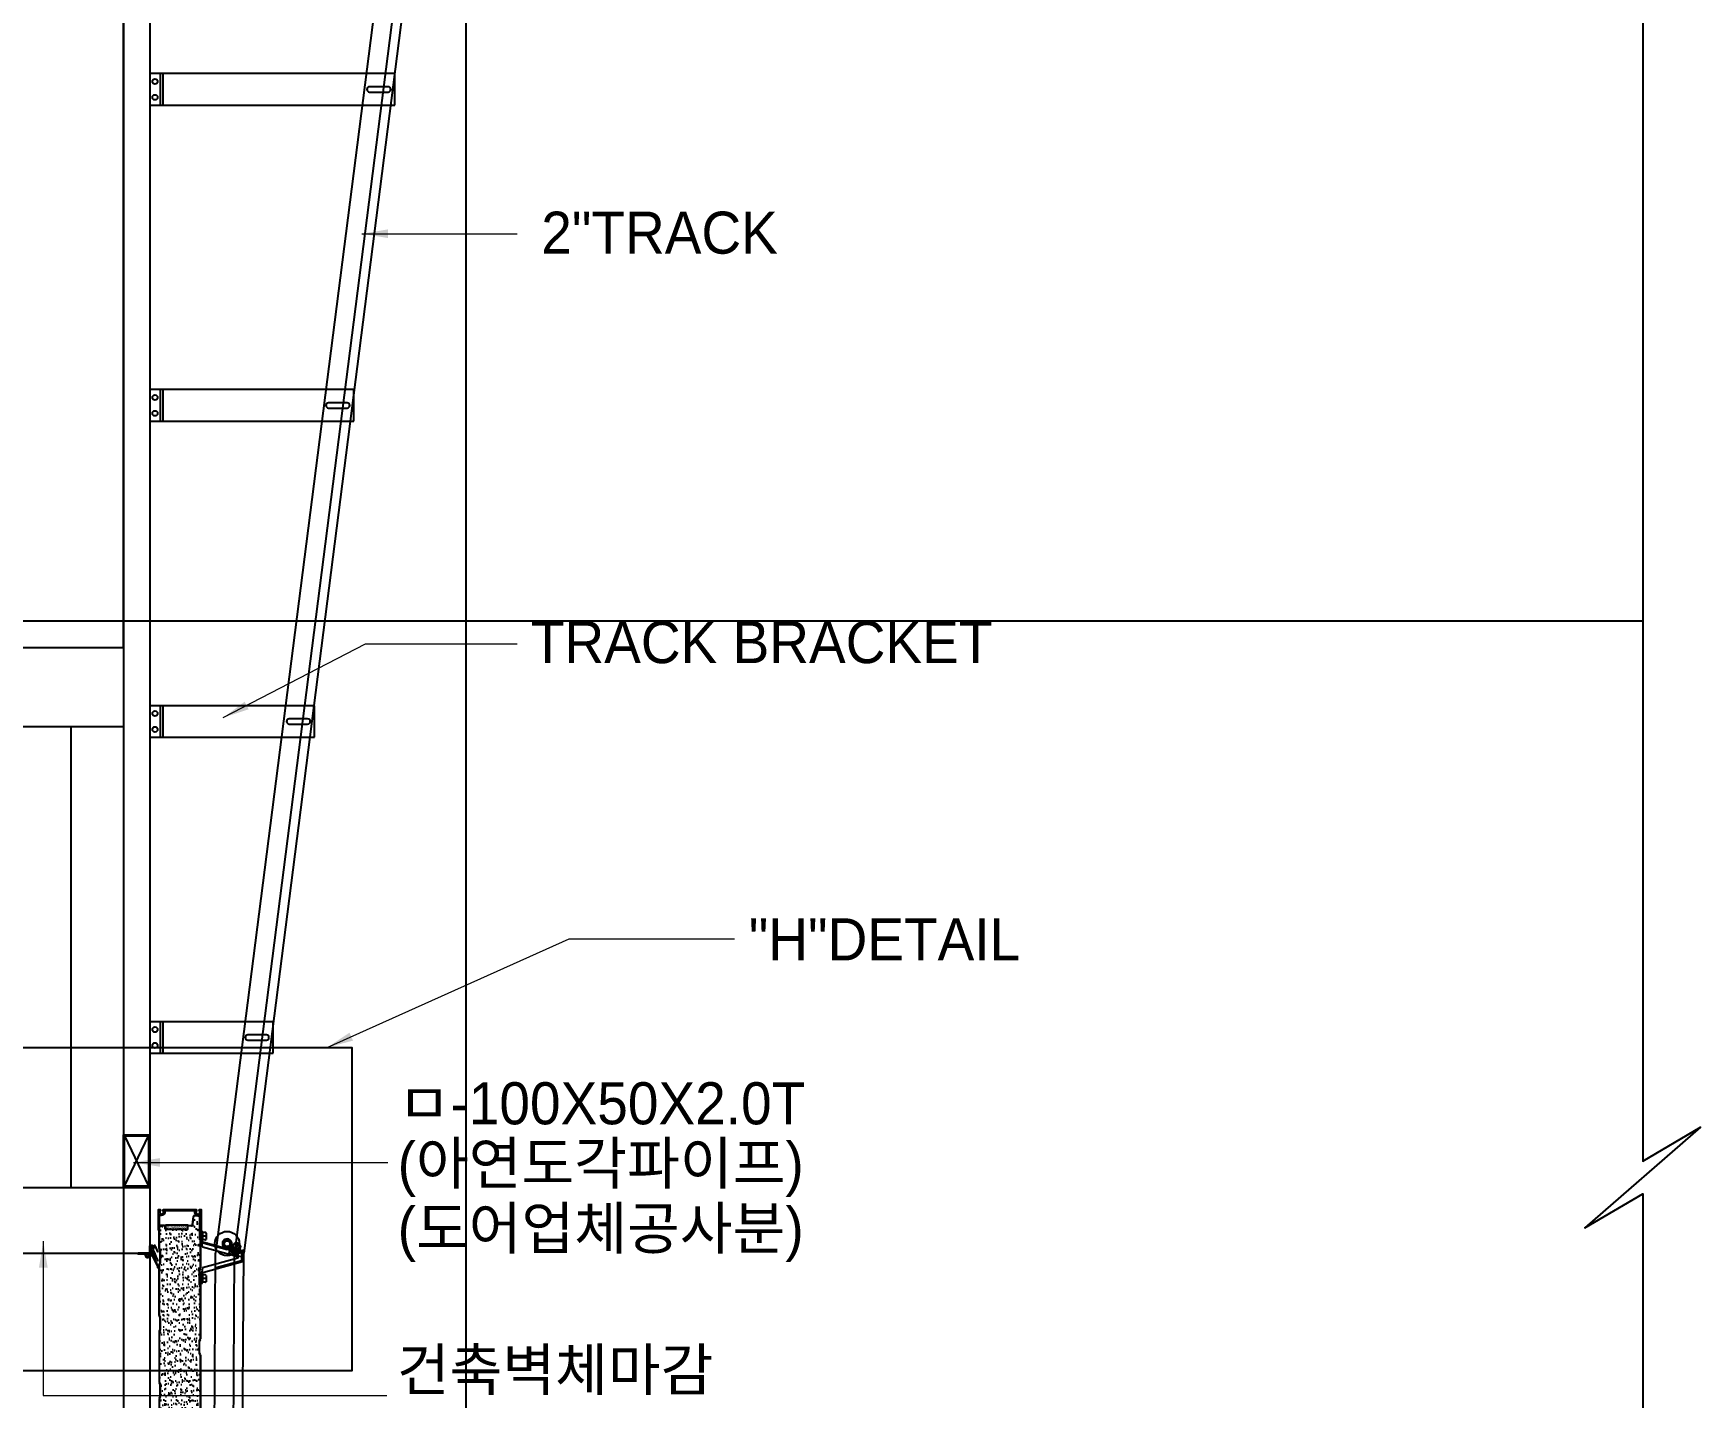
# Model space of a CAD drawing. Header units: millimetres. Extents: x 909 to 159266, y 137 to 21462.
# Drawn here: x 67692 to 70857, y 11183 to 13773 of the extents above; entities that cross this region are included whole.
import ezdxf

# ---------------------------------------------------------------- set-up
doc = ezdxf.new("R2010")
doc.units = ezdxf.units.MM
doc.header["$LTSCALE"] = 50
doc.header["$MEASUREMENT"] = 0
doc.linetypes.add('HIDDEN', pattern=[2, 1, -1])
doc.linetypes.add('주단면도-1$0$주단면도-1$0$STD_CENTER', pattern=[66, 60, -2, 2, -2])
for name, color, linetype in [('HFC-23-파이프', 3, 'Continuous'), ('OHD Frame', 2, 'Continuous'), ('OHD Panel', 5, 'Continuous'), ('OHD Track', 4, 'Continuous'), ('주단면도-1$0$A-SECT-DOOR', 8, 'Continuous'), ('주단면도-1$0$주단면도-1$0$A-FIN-TYP1', 6, 'Continuous'), ('주단면도-1$0$주단면도-1$0$A-FLOR-GW', 6, 'Continuous'), ('주단면도-1$0$주단면도-1$0$A-SECT-ELEV', 8, 'Continuous'), ('주단면도-1$0$주단면도-1$0$A-ST-AXIS-CEN', 252, '주단면도-1$0$주단면도-1$0$STD_CENTER'), ('주단면도-1$0$주단면도-1$0$A-ST-CONC', 2, 'Continuous')]:
    doc.layers.add(name, color=color, linetype=linetype)
doc.layers.add('주단면도-1$0$A-ELEV-LIN2', color=7, linetype='Continuous', lineweight=25)
doc.styles.get("Standard").update_dxf_attribs({"font": 'NanumGothicBold.ttf'})
doc.styles.add('헤드라인', font='')
doc.styles.get('헤드라인').set_extended_font_data('HY울릉도M')
doc.dimstyles.new('ISO-25', dxfattribs={"dimtxt": 2.5, "dimasz": 2.5, "dimexe": 1.25, "dimexo": 0.625, "dimtad": 1, "dimtxsty": 'Standard', "dimcen": 2.5, "dimadec": 0, "dimazin": 0, "dimtfac": 1, "dimtmove": 0, "dimatfit": 3, "dimfxl": 1, "dimarcsym": 0})

# ---------------------------------------------------------------- blocks, each defined once
blk = doc.blocks.new('2인치 TOP HINGE 단면')
for p, q in [((15487.1, 13540.1), (15487.1, 13517.6)), ((15489.1, 13540.1), (15487.1, 13540.1)), ((15487.1, 13517.6), (15490.1, 13516.8)), ((15489.1, 13540.1), (15489.1, 13519.1)), ((15490.4, 13538.1), (15489.1, 13538.1)), ((15489.1, 13520.1), (15490.4, 13520.1)), ((15489.1, 13519.1), (15567.1, 13497.6)), ((15491.5, 13509.1), (15490.1, 13516.8)), ((15497.1, 13536.1), (15491.1, 13536.1)), ((15491.1, 13536.1), (15491.1, 13522.1)), ((15497.1, 13529.1), (15491.1, 13529.1)), ((15497.1, 13522.1), (15491.1, 13522.1)), ((15498.1, 13535.1), (15498.1, 13523.1)), ((15532.5, 13516), (15531.4, 13516)), ((15531.4, 13516), (15531.4, 13514)), ((15543.3, 13516), (15544.4, 13516)), ((15544.4, 13516), (15544.4, 13514)), ((15561.5, 13511.9), (15552.9, 13514.7)), ((15553.2, 13514.3), (15552.9, 13514.7)), ((15553, 13514.8), (15553.4, 13515)), ((15553.2, 13515.7), (15553.6, 13515.9)), ((15561.7, 13512.8), (15553.2, 13515.6)), ((15553.4, 13515.2), (15553.2, 13515.6)), ((15553.4, 13516.6), (15553.9, 13516.8)), ((15562, 13513.7), (15553.4, 13516.5)), ((15553.6, 13516), (15553.4, 13516.4)), ((15562, 13514.6), (15554, 13516.8)), ((15491.5, 13509.1), (15558.1, 13490.8)), ((15558.1, 13487.5), (15491.5, 13469.1)), ((15532.5, 13514), (15531.4, 13514)), ((15536.3, 13509.2), (15569.1, 13500.2)), ((15541.2, 13510), (15544.2, 13508.6)), ((15542.1, 13496.2), (15545, 13506.8)), ((15542.1, 13496.2), (15566.2, 13489.6)), ((15543.3, 13514), (15544.4, 13514)), ((15544.6, 13501.8), (15544.1, 13499.8)), ((15544.1, 13499.8), (15560.5, 13495.3)), ((15544.6, 13501.8), (15561, 13497.2)), ((15546.3, 13507.7), (15546, 13506.6)), ((15547, 13506.5), (15547, 13506.3)), ((15547, 13506.5), (15547.9, 13506)), ((15548, 13506.3), (15547.9, 13506)), ((15548, 13506.3), (15548.9, 13505.8)), ((15550, 13513.7), (15548.5, 13508)), ((15548.5, 13508), (15561.9, 13504.2)), ((15551.3, 13514.4), (15562.8, 13511.3)), ((15552.9, 13514), (15553.1, 13514.2)), ((15556.8, 13511.9), (15555.2, 13506.1)), ((15558.1, 13490.8), (15558.1, 13487.5)), ((15558.6, 13503.3), (15559.5, 13502.8)), ((15559.6, 13503.1), (15559.5, 13502.8)), ((15559.6, 13503.1), (15560.5, 13502.6)), ((15560.5, 13502.8), (15560.5, 13502.6)), ((15560.5, 13502.8), (15561.4, 13502.3)), ((15561, 13497.2), (15560.5, 13495.3)), ((15561.5, 13512), (15561.2, 13512.4)), ((15561.2, 13511.7), (15561.4, 13511.9)), ((15561.3, 13512.5), (15561.7, 13512.7)), ((15561.5, 13502.5), (15561.4, 13502.3)), ((15561.5, 13513.4), (15561.9, 13513.6)), ((15561.7, 13512.9), (15561.5, 13513.3)), ((15561.5, 13502.5), (15562.4, 13502)), ((15561.9, 13513.7), (15561.7, 13514.1)), ((15561.8, 13514.3), (15562, 13514.4)), ((15563.5, 13510), (15561.9, 13504.2)), ((15563.7, 13503), (15563.4, 13501.9)), ((15566.2, 13489.6), (15569.8, 13502.7)), ((15567.1, 13497.6), (15567.1, 13480.6)), ((15487.1, 13460.6), (15490.1, 13461.5)), ((15487.1, 13460.6), (15487.1, 13438.1)), ((15567.1, 13480.6), (15489.1, 13459.1)), ((15489.1, 13459.1), (15489.1, 13438.1)), ((15490.4, 13457.6), (15489.1, 13457.6)), ((15491.5, 13469.1), (15490.1, 13461.5)), ((15497.1, 13455.6), (15491.1, 13455.6)), ((15491.1, 13455.6), (15491.1, 13441.6)), ((15498.1, 13454.6), (15498.1, 13442.6)), ((15487.1, 13438.1), (15489.1, 13438.1)), ((15489.4, 13441.6), (15489.1, 13440.6)), ((15489.1, 13439.6), (15490.4, 13439.6)), ((15497.1, 13448.6), (15491.1, 13448.6)), ((15497.1, 13441.6), (15491.1, 13441.6))]:
    blk.add_line(p, q)
at = {"color": 5, "linetype": 'HIDDEN'}
for p, q in [((15489.1, 13534.1), (15487.1, 13534.1)), ((15489.1, 13524.1), (15487.1, 13524.1)), ((15490.1, 13516.8), (15565.1, 13496.1)), ((15501.3, 13514.5), (15499.6, 13516.2)), ((15501.3, 13514.5), (15562.8, 13497.6)), ((15548.7, 13501.4), (15549.1, 13501.6)), ((15557.2, 13498.5), (15548.7, 13501.3)), ((15548.9, 13500.9), (15548.7, 13501.3)), ((15548.7, 13500.6), (15548.9, 13500.7)), ((15548.9, 13502.3), (15549.3, 13502.5)), ((15557.5, 13499.4), (15548.9, 13502.2)), ((15549.1, 13501.7), (15548.9, 13502.1)), ((15557.7, 13500.2), (15549.1, 13503.1)), ((15549.2, 13503.1), (15549.6, 13503.4)), ((15549.4, 13502.6), (15549.2, 13503)), ((15549.4, 13504), (15549.8, 13504.2)), ((15557.9, 13501.1), (15549.4, 13503.9)), ((15549.6, 13503.5), (15549.4, 13503.9)), ((15558.2, 13502), (15549.6, 13504.8)), ((15549.9, 13504.4), (15549.6, 13504.8)), ((15549.7, 13504.9), (15550.1, 13505.1)), ((15550.1, 13505.2), (15550, 13505.5)), ((15558.4, 13502.9), (15553.5, 13504.5)), ((15556.9, 13499), (15557.4, 13499.3)), ((15557.2, 13498.6), (15556.9, 13499)), ((15557, 13498.3), (15557.2, 13498.4)), ((15557.4, 13499.4), (15557.2, 13499.8)), ((15557.3, 13500), (15557.7, 13500.2)), ((15557.5, 13500.8), (15557.9, 13501.1)), ((15557.7, 13500.3), (15557.5, 13500.7)), ((15557.7, 13501.7), (15558.1, 13501.9)), ((15557.9, 13501.2), (15557.7, 13501.6)), ((15558.2, 13502.1), (15557.9, 13502.5)), ((15558, 13502.6), (15558.4, 13502.8)), ((15558.4, 13502.9), (15558.3, 13503.2)), ((15562.8, 13497.6), (15565.1, 13498.2)), ((15565.1, 13496.1), (15565.1, 13482.1)), ((15487.1, 13453.1), (15489.1, 13453.1)), ((15565.1, 13482.1), (15490.1, 13461.5)), ((15487.1, 13443.1), (15489.1, 13443.1))]:
    blk.add_line(p, q, dxfattribs=at)
at = {"color": 0}
for p, q in [((15548.9, 13506), (15548.9, 13505.8)), ((15548.9, 13506), (15549.8, 13505.5)), ((15549.9, 13505.7), (15549.8, 13505.5)), ((15549.9, 13505.7), (15550.8, 13505.2)), ((15550.9, 13505.5), (15550.8, 13505.2)), ((15550.9, 13505.5), (15551.8, 13505)), ((15551.8, 13505.2), (15551.8, 13505)), ((15551.8, 13505.2), (15552.7, 13504.7)), ((15552.8, 13504.9), (15552.7, 13504.7)), ((15552.8, 13504.9), (15553.7, 13504.4)), ((15553.8, 13504.7), (15553.7, 13504.4)), ((15553.8, 13504.7), (15554.7, 13504.2)), ((15554.7, 13504.4), (15554.7, 13504.2)), ((15554.7, 13504.4), (15555.6, 13503.9)), ((15555.7, 13504.1), (15555.6, 13503.9)), ((15555.7, 13504.1), (15556.6, 13503.6)), ((15556.7, 13503.9), (15556.6, 13503.6)), ((15556.7, 13503.9), (15557.6, 13503.4)), ((15557.6, 13503.6), (15557.6, 13503.4)), ((15557.6, 13503.6), (15558.5, 13503.1)), ((15558.6, 13503.3), (15558.5, 13503.1))]:
    blk.add_line(p, q, dxfattribs=at)
for radius in [23.2, 5.5]:
    blk.add_circle((15537.9, 13515), radius)
for centre, radius, start, end in [((15479.1, 13532.6), 12.5, 343.7398, 26.1039), ((15479.1, 13525.6), 12.5, 333.8961, 16.2602), ((15497.1, 13535.1), 1, 0, 90), ((15497.1, 13530.1), 1, 270, 0), ((15497.1, 13528.1), 1, 0, 90), ((15497.1, 13523.1), 1, 270, 0), ((15537.9, 13515), 9, 314.5896, 254.5896), ((15537.9, 13515), 6, 303.7237, 254.5896), ((15553, 13514.7), 0.0908, 119.5896, 209.5896), ((15553.2, 13515.6), 0.0908, 119.5896, 209.5896), ((15553.5, 13516.5), 0.0908, 119.5896, 209.5896), ((15553.3, 13515.1), 0.0908, 299.5896, 29.5896), ((15553.6, 13516), 0.0908, 299.5896, 29.5896), ((15553.9, 13516.7), 0.0908, 74.5896, 119.5896), ((15562, 13514.5), 0.0908, 299.5896, 74.5896), ((15556.8, 13514), 19.1, 228.1086, 281.0706), ((15548.6, 13495.5), 12.5, 58.3294, 100.6935), ((15551, 13513.5), 1, 74.5896, 164.5896), ((15553.1, 13514.2), 0.0908, 299.5896, 29.5896), ((15555.4, 13493.6), 12.5, 48.4857, 90.8498), ((15555.8, 13512.2), 1, 344.5896, 74.5896), ((15557.8, 13511.6), 1, 74.5896, 164.5896), ((15561.3, 13512.4), 0.0908, 119.5896, 209.5896), ((15561.4, 13511.9), 0.0908, 299.5896, 29.5896), ((15561.6, 13513.3), 0.0908, 119.5896, 209.5896), ((15561.8, 13514.2), 0.0908, 119.5896, 209.5896), ((15561.6, 13512.8), 0.0908, 299.5896, 29.5896), ((15561.9, 13513.7), 0.0908, 299.5896, 29.5896), ((15564.1, 13513.1), 11.2, 260.9927, 297.9738), ((15562.6, 13510.3), 1, 344.5896, 74.5896), ((15569.3, 13502.8), 0.478, 341.8557, 77.3236), ((15479.1, 13452.1), 12.5, 343.7398, 26.1039), ((15497.1, 13454.6), 1, 0, 90), ((15479.1, 13445.1), 12.5, 333.8961, 16.2602), ((15497.1, 13449.6), 1, 270, 0), ((15497.1, 13447.6), 1, 0, 90), ((15497.1, 13442.6), 1, 270, 0)]:
    blk.add_arc(centre, radius, start, end)
at = {"color": 5, "linetype": 'HIDDEN'}
for centre, start, end in [((15548.7, 13501.3), 119.5896, 209.5896), ((15549, 13502.2), 119.5896, 209.5896), ((15548.8, 13500.8), 299.5896, 29.5896), ((15549.2, 13503), 119.5896, 209.5896), ((15549.1, 13501.7), 299.5896, 29.5896), ((15549.3, 13502.6), 299.5896, 29.5896), ((15549.5, 13503.9), 119.5896, 209.5896), ((15549.7, 13504.8), 119.5896, 209.5896), ((15549.5, 13503.4), 299.5896, 29.5896), ((15549.8, 13504.3), 299.5896, 29.5896), ((15550, 13505.2), 299.5896, 29.5896), ((15557.3, 13499.9), 119.5896, 209.5896), ((15557.1, 13498.5), 299.5896, 29.5896), ((15557.4, 13499.4), 299.5896, 29.5896), ((15557.5, 13500.8), 119.5896, 209.5896), ((15557.8, 13501.6), 119.5896, 209.5896), ((15557.6, 13500.3), 299.5896, 29.5896), ((15558, 13502.5), 119.5896, 209.5896), ((15557.9, 13501.1), 299.5896, 29.5896), ((15558.1, 13502), 299.5896, 29.5896), ((15558.3, 13502.9), 299.5896, 29.5896)]:
    blk.add_arc(centre, 0.0908, start, end, dxfattribs=at)
blk = doc.blocks.new('프레임100X50X2.3T')
at = {"color": 1}
for p, q in [((105125.2, -46858.7), (105170.6, -46763.3)), ((105125.2, -46763.3), (105170.6, -46858.7))]:
    blk.add_line(p, q, dxfattribs=at)
at = {"layer": 'OHD Frame'}
for points in [[(105172.9, -46761), (105172.9, -46861), (105122.9, -46861), (105122.9, -46761)], [(105170.6, -46763.3), (105170.6, -46858.7), (105125.2, -46858.7), (105125.2, -46763.3)]]:
    blk.add_lwpolyline(points, close=True, dxfattribs=at)
blk = doc.blocks.new('A$C1B0F701D')
at = {"layer": 'OHD Panel'}
for p, q in [((0, 457.1), (0, 498.5)), ((0.5, 457.1), (0.5, 498.5)), ((2.5, 501), (9.5, 501)), ((9.5, 501), (2.5, 501)), ((2.5, 500.5), (9.5, 500.5)), ((11.5, 498.5), (11.5, 496)), ((11.5, 495), (11.5, 498.5)), ((12, 498.5), (12, 496)), ((12, 495), (12, 498.5)), ((16.5, 494), (13, 494)), ((13, 493.5), (16.5, 493.5)), ((16.5, 493.5), (16.5, 494)), ((1.8, 452.9), (0.3, 456)), ((2.2, 453.1), (0.7, 456.2)), ((2, 431), (2, 452)), ((2.5, 431), (2.5, 452)), ((0, 330.1), (0, 425.9)), ((0.3, 427), (1.8, 430.1)), ((0.5, 330.1), (0.5, 425.9)), ((0.7, 426.8), (2.2, 429.9)), ((1.8, 325.9), (0.3, 329)), ((2.2, 326.1), (0.7, 329.2)), ((2, 304), (2, 325)), ((2.5, 304), (2.5, 325)), ((0, 298.9), (0, 203.1)), ((0.3, 300), (1.8, 303.1)), ((0.5, 203.1), (0.5, 298.9)), ((0.7, 299.8), (2.2, 302.9)), ((1.8, 198.9), (0.3, 202)), ((2.2, 199.1), (0.7, 202.2)), ((2, 177), (2, 198)), ((2.5, 177), (2.5, 198)), ((0, 171.9), (0, 76.1)), ((0.3, 173), (1.8, 176.1)), ((0.5, 76.1), (0.5, 171.9)), ((0.7, 172.8), (2.2, 175.9)), ((1.8, 71.9), (0.3, 75)), ((2.2, 72.1), (0.7, 75.2)), ((2, 50), (2, 71)), ((2.5, 50), (2.5, 71)), ((0, 3.5), (0, 44.9)), ((0.3, 46), (1.8, 49.1)), ((0.5, 3.5), (0.5, 44.9)), ((0.7, 45.8), (2.2, 48.9)), ((9.5, 1.5), (2.5, 1.5)), ((9.5, 1), (2.5, 1)), ((11.5, 7), (11.5, 3.5)), ((12, 7), (12, 3.5)), ((13, 8.5), (16.5, 8.5)), ((16.5, 8), (13, 8)), ((16.5, 8.5), (16.5, 8))]:
    blk.add_line(p, q, dxfattribs=at)
for centre, radius, start, end in [((2.5, 498.5), 2.5, 90, 180), ((2.5, 498.5), 2, 90, 180), ((9.5, 498.5), 2.5, 0, 90), ((9.5, 498.5), 2, 0, 90), ((13, 495), 1.5, 180, 270), ((13, 495), 1, 180, 270), ((2.5, 457.1), 2.5, 180, 206.5651), ((2.5, 457.1), 2, 180, 206.5651), ((0, 452), 2, 0, 26.5651), ((0, 452), 2.5, 0, 26.5651), ((2.5, 425.9), 2.5, 153.4349, 180), ((2.5, 425.9), 2, 153.4349, 180), ((0, 431), 2, 333.4349, 0), ((0, 431), 2.5, 333.4349, 0), ((2.5, 330.1), 2.5, 180, 206.5651), ((2.5, 330.1), 2, 180, 206.5651), ((0, 325), 2, 0, 26.5651), ((0, 325), 2.5, 0, 26.5651), ((2.5, 298.9), 2.5, 153.4349, 180), ((2.5, 298.9), 2, 153.4349, 180), ((0, 304), 2, 333.4349, 0), ((0, 304), 2.5, 333.4349, 0), ((2.5, 203.1), 2.5, 180, 206.5651), ((2.5, 203.1), 2, 180, 206.5651), ((0, 198), 2, 0, 26.5651), ((0, 198), 2.5, 0, 26.5651), ((2.5, 171.9), 2.5, 153.4349, 180), ((2.5, 171.9), 2, 153.4349, 180), ((0, 177), 2, 333.4349, 0), ((0, 177), 2.5, 333.4349, 0), ((2.5, 76.1), 2.5, 180, 206.5651), ((2.5, 76.1), 2, 180, 206.5651), ((0, 71), 2, 0, 26.5651), ((0, 71), 2.5, 0, 26.5651), ((2.5, 44.9), 2.5, 153.4349, 180), ((2.5, 44.9), 2, 153.4349, 180), ((0, 50), 2, 333.4349, 0), ((0, 50), 2.5, 333.4349, 0), ((2.5, 3.5), 2.5, 180, 270), ((2.5, 3.5), 2, 180, 270), ((9.5, 3.5), 2.5, 270, 0), ((9.5, 3.5), 2, 270, 0), ((13, 7), 1.5, 90, 180), ((13, 7), 1, 90, 180)]:
    blk.add_arc(centre, radius, start, end, dxfattribs=at)
blk = doc.blocks.new('A$C2BEC2C56')
h = blk.add_hatch(color=256)
h.dxf.hatch_style = 1
h.paths.add_polyline_path([(27, 477.5), (28, 477.5), (28, 517.5), (27, 517.5)])
h = blk.add_hatch(color=256)
h.dxf.hatch_style = 1
h.paths.add_polyline_path([(27, 22.5), (28, 22.5), (28, 62.5), (27, 62.5)])
for p, q in [((27, 517.5), (27, 477.5)), ((28, 517.5), (27, 517.5)), ((28, 477.5), (28, 517.5)), ((27, 477.5), (28, 477.5)), ((27, 62.5), (27, 22.5)), ((27, 22.5), (28, 22.5))]:
    blk.add_line(p, q)
at = {"layer": 'OHD Panel'}
for p, q in [((13.5, 501.9), (15.2, 517.8)), ((14, 501.8), (15.6, 517.7)), ((17.6, 520), (26, 520)), ((17.6, 519.5), (26, 519.5)), ((28, 517.5), (28, 419.6)), ((28.5, 517.5), (28.5, 419.6)), ((0, 494), (3.5, 494)), ((0, 493.5), (0, 494)), ((0, 493.5), (3.5, 493.5)), ((4.5, 495), (4.5, 499.5)), ((5, 495), (5, 499.5)), ((6, 501), (12.5, 501)), ((6, 500.5), (12.5, 500.5)), ((26, 414.5), (26, 393.5)), ((27.8, 418.7), (26.3, 415.6)), ((26.5, 414.5), (26.5, 393.5)), ((28.2, 418.5), (26.7, 415.4)), ((26.3, 392.4), (27.8, 389.3)), ((26.7, 392.6), (28.2, 389.5)), ((28, 388.4), (28, 285.6)), ((28.5, 388.4), (28.5, 285.6)), ((26, 280.5), (26, 259.5)), ((27.8, 284.7), (26.3, 281.6)), ((26.3, 258.4), (27.8, 255.3)), ((26.5, 280.5), (26.5, 259.5)), ((28.2, 284.5), (26.7, 281.4)), ((26.7, 258.6), (28.2, 255.5)), ((28, 254.4), (28, 151.6)), ((28.5, 254.4), (28.5, 151.6)), ((26, 146.5), (26, 125.5)), ((27.8, 150.7), (26.3, 147.6)), ((26.5, 146.5), (26.5, 125.5)), ((28.2, 150.5), (26.7, 147.4)), ((26.3, 124.4), (27.8, 121.3)), ((26.7, 124.6), (28.2, 121.5)), ((28, 120.4), (28, 22.5)), ((28.5, 120.4), (28.5, 22.5)), ((28, 62.5), (27, 62.5)), ((28, 22.5), (28, 62.5)), ((3.5, 8.5), (0, 8.5)), ((0, 8.5), (0, 8)), ((3.5, 8), (0, 8)), ((4.5, 3.5), (4.5, 7)), ((5, 3.5), (5, 7)), ((9.3, 1.5), (7, 1.5)), ((9.3, 1), (7, 1)), ((12.9, 18.3), (11.3, 3.3)), ((13.4, 18.2), (11.8, 3.2)), ((26, 20.5), (15.4, 20.5)), ((26, 20), (15.4, 20))]:
    blk.add_line(p, q, dxfattribs=at)
for centre, radius, start, end in [((17.6, 517.5), 2.5, 90, 173.991), ((17.6, 517.5), 2, 90, 173.991), ((26, 517.5), 2.5, 0, 90), ((26, 517.5), 2, 0, 90), ((3.5, 495), 1, 270, 0), ((3.5, 495), 1.5, 270, 0), ((6, 499.5), 1.5, 90, 180), ((6, 499.5), 1, 90, 180), ((12.5, 502), 1, 270, 353.991), ((12.5, 502), 1.5, 270, 353.991), ((28.5, 414.5), 2.5, 153.4349, 180), ((28.5, 414.5), 2, 153.4349, 180), ((26, 419.6), 2, 333.4349, 0), ((26, 419.6), 2.5, 333.4349, 0), ((28.5, 393.5), 2.5, 180, 206.5651), ((28.5, 393.5), 2, 180, 206.5651), ((26, 388.4), 2, 0, 26.5651), ((26, 388.4), 2.5, 0, 26.5651), ((26, 285.6), 2, 333.4349, 0), ((26, 285.6), 2.5, 333.4349, 0), ((28.5, 280.5), 2.5, 153.4349, 180), ((28.5, 259.5), 2.5, 180, 206.5651), ((28.5, 280.5), 2, 153.4349, 180), ((28.5, 259.5), 2, 180, 206.5651), ((26, 254.4), 2, 0, 26.5651), ((26, 254.4), 2.5, 0, 26.5651), ((28.5, 146.5), 2.5, 153.4349, 180), ((28.5, 146.5), 2, 153.4349, 180), ((26, 151.6), 2, 333.4349, 0), ((26, 151.6), 2.5, 333.4349, 0), ((28.5, 125.5), 2.5, 180, 206.5651), ((28.5, 125.5), 2, 180, 206.5651), ((26, 120.4), 2, 0, 26.5651), ((26, 120.4), 2.5, 0, 26.5651), ((3.5, 7), 1.5, 0, 90), ((3.5, 7), 1, 0, 90), ((7, 3.5), 2.5, 180, 270), ((7, 3.5), 2, 180, 270), ((9.3, 3.5), 2, 270, 353.991), ((9.3, 3.5), 2.5, 270, 353.991), ((15.4, 18), 2.5, 90, 173.991), ((15.4, 18), 2, 90, 173.991), ((26, 22.5), 2.5, 270, 0), ((26, 22.5), 2, 270, 0)]:
    blk.add_arc(centre, radius, start, end, dxfattribs=at)
blk = doc.blocks.new('A$C23A425F1')
h = blk.add_hatch()
h.set_pattern_fill('AR-SAND', color=2)
h.set_pattern_definition([(37.5, (-10314.7876, 683.2013), (-0.06299336, 1.92682377), [0, -1.52, 0, -1.7, 0, -1.625]), (7.5, (-10314.7876, 683.2013), (1.7697767, 2.82214607), [0, -0.82, 0, -1.37, 0, -0.525]), (327.5, (-10316.0176, 683.2013), (3.11414186, 0.00565905), [0, -0.5, 0, -1.8, 0, -2.35]), (317.5, (-10316.0176, 683.2013), (3.0061266, 0.87767556), [0, -0.25, 0, -1.18, 0, -1.35])])
edge = h.paths.add_edge_path()
edge.add_arc((41, 7), 1, 0, 90)
edge.add_line((41, 8), (1, 8))
edge.add_arc((1, 7), 1, 90, 180)
edge.add_line((0, 7), (0, 0))
edge.add_line((0, 0), (42, 0))
edge.add_line((42, 0), (42, 7))
at = {"color": 2}
for p, q in [((0, 7), (0, 0)), ((0, 0), (42, 0)), ((1, 8), (41, 8)), ((42, 7), (42, 0))]:
    blk.add_line(p, q, dxfattribs=at)
for centre, start, end in [((1, 7), 90, 180), ((41, 7), 0, 90)]:
    blk.add_arc(centre, 1, start, end, dxfattribs=at)
blk = doc.blocks.new('A$C56DB41DC')
h = blk.add_hatch()
h.set_pattern_fill('AR-SAND', color=253, scale=0.3)
h.set_pattern_definition([(37.5, (-85037.311, 18117.669), (-0.4800094, 14.6823971), [0, -11.5824, 0, -12.954, 0, -12.3825]), (7.5, (-85037.311, 18117.669), (13.4856985, 21.504753), [0, -6.2484, 0, -10.4394, 0, -4.0005]), (327.5, (-85046.684, 18117.669), (23.7297711, 0.0431155), [0, -3.81, 0, -13.716, 0, -17.907]), (317.5, (-85046.684, 18117.669), (22.9066936, 6.6878797), [0, -1.905, 0, -8.9916, 0, -10.287])])
h.paths.add_polyline_path([(77.5, 121.4, 0.116434), (77.3, 122.3), (75.8, 125.4, -0.116434), (75.5, 126.5), (75.5, 147.5, -0.116434), (75.8, 148.6), (77.3, 151.7, 0.116434), (77.5, 152.6), (77.5, 255.4, 0.116434), (77.3, 256.3), (75.8, 259.4, -0.116434), (75.5, 260.5), (75.5, 281.5, -0.116434), (75.8, 282.6), (77.3, 285.7, 0.116434), (77.5, 286.6), (77.5, 389.4, 0.116434), (77.3, 390.3), (75.8, 393.4, -0.116434), (75.5, 394.5), (75.5, 415.5, -0.116434), (75.8, 416.6), (77.3, 419.7, 0.116434), (77.5, 420.6), (77.5, 478.5), (76.5, 478.5), (76.5, 518.5), (77.5, 518.5, 0.414214), (75.5, 520.5), (67.1, 520.5, 0.383819), (65.1, 518.7), (63.5, 502.8, -0.383819), (62, 501.5), (55.5, 501.5, 0.414214), (54.5, 500.5), (54.5, 496, -0.414214), (53, 494.5), (49.5, 494.5), (49.5, 495), (16.5, 495), (16.5, 494.5), (13, 494.5, -0.414214), (11.5, 496), (11.5, 499.5, 0.414214), (9.5, 501.5), (2.5, 501.5, 0.414214), (0.5, 499.5), (0.5, 458.1, 0.116434), (0.7, 457.2), (2.2, 454.1, -0.116434), (2.5, 453), (2.5, 432, -0.116434), (2.2, 430.9), (0.7, 427.8, 0.116434), (0.5, 426.9), (0.5, 331.1, 0.116434), (0.7, 330.2), (2.2, 327.1, -0.116434), (2.5, 326), (2.5, 305, -0.116434), (2.2, 303.9), (0.7, 300.8, 0.116434), (0.5, 299.9), (0.5, 204.1, 0.116434), (0.7, 203.2), (2.2, 200.1, -0.116434), (2.5, 199), (2.5, 178, -0.116434), (2.2, 176.9), (0.7, 173.8, 0.116434), (0.5, 172.9), (0.5, 77.1, 0.116434), (0.7, 76.2), (2.2, 73.1, -0.116434), (2.5, 72), (2.5, 51, -0.116434), (2.2, 49.9), (0.7, 46.8, 0.116434), (0.5, 45.9), (0.5, 4.5, 0.414214), (2.5, 2.5), (9.5, 2.5, 0.414214), (11.5, 4.5), (11.5, 8, -0.414214), (13, 9.5), (16.5, 9.5), (16.5, 9), (49.5, 9), (49.5, 9.5), (53, 9.5, -0.414214), (54.5, 8), (54.5, 4.5, 0.414214), (56.5, 2.5), (58.8, 2.5, 0.383819), (60.8, 4.3), (62.4, 19.3, -0.383819), (64.9, 21.5), (75.5, 21.5, 0.414214), (77.5, 23.5), (76.5, 23.5), (76.5, 63.5), (77.5, 63.5)])
at = {"color": 5}
for name, p in [('A$C2BEC2C56', (49.5, 1)), ('A$C1B0F701D', (0, 1))]:
    blk.add_blockref(name, p, dxfattribs=at)
at = {"color": 6, "xscale": -1, "rotation": 180}
blk.add_blockref('A$C23A425F1', (12, 503), dxfattribs=at)
at = {"color": 6}
blk.add_blockref('A$C23A425F1', (12, 1), dxfattribs=at)
blk = doc.blocks.new('OHD2 단면')
at = {"layer": 'HFC-23-파이프'}
h = blk.add_hatch(color=7, dxfattribs=at)
h.dxf.hatch_style = 1
h.paths.add_polyline_path([(52.5, 3000), (54.4, 3000), (54.4, 3003.9), (56.1, 3003.9), (56.1, 2999.3), (58.2, 2999.3), (62.2, 2992), (65.5, 2986), (65.5, 2986), (65.4, 2987.3), (62.2, 2994), (58.8, 3002.1), (57.1, 3005.7), (57.9, 3009.9), (58.7, 3012.2), (61.5, 3010.1), (65.5, 3003), (65.5, 3003), (62.4, 3010.5), (59.1, 3015.6), (56.2, 3013.6), (56.1, 3012.3), (56.1, 3009.1), (54.5, 3009.1), (54.5, 3013), (52.5, 3013)])
h.paths.add_polyline_path([(54.4, 2995.2), (59.1, 2986.3), (64.5, 2975.6), (65.5, 2972.6), (65.5, 2972.6), (64.7, 2977.7), (60.1, 2988.2), (56.2, 2996.8), (49.5, 2998.1), (45.9, 2998, 1.840759), (47.3, 2995, -0.170014), (47.8, 2995.4), (50.3, 2996.2, -0.154527), (50.9, 2996.2)])
at = {"color": 0}
for p, q in [((515.3, 5239.7, 0), (50, 5239.7, 0)), ((50, 5239.7, 0), (50, 5179.7, 0)), ((70, 5239.7, 0), (70, 5179.7, 0)), ((75, 5239.7, 0), (75, 5179.7, 0)), ((515.3, 5179.7, 0), (515.3, 5239.7, 0)), ((502.3, 5214.7, 0), (467.3, 5214.7, 0)), ((467.3, 5204.7, 0), (502.3, 5204.7, 0)), ((50, 5179.7, 0), (515.3, 5179.7, 0)), ((437.5, 4639.7, 0), (50, 4639.7, 0)), ((50, 4639.7, 0), (50, 4579.7, 0)), ((70, 4639.7, 0), (70, 4579.7, 0)), ((75, 4639.7, 0), (75, 4579.7, 0)), ((437.5, 4579.7, 0), (437.5, 4639.7, 0)), ((424.5, 4614.7, 0), (389.5, 4614.7, 0)), ((389.5, 4604.7, 0), (424.5, 4604.7, 0)), ((50, 4579.7, 0), (437.5, 4579.7, 0)), ((362.7, 4039.7, 0), (50, 4039.7, 0)), ((50, 4039.7, 0), (50, 3979.7, 0)), ((70, 4039.7, 0), (70, 3979.7, 0)), ((75, 4039.7, 0), (75, 3979.7, 0)), ((362.7, 3979.7, 0), (362.7, 4039.7, 0)), ((349.7, 4014.7, 0), (314.7, 4014.7, 0)), ((314.7, 4004.7, 0), (349.7, 4004.7, 0)), ((50, 3979.7, 0), (362.7, 3979.7, 0)), ((284.3, 3439.7, 0), (50, 3439.7, 0)), ((50, 3439.7, 0), (50, 3379.7, 0)), ((70, 3439.7, 0), (70, 3379.7, 0)), ((75, 3439.7, 0), (75, 3379.7, 0)), ((284.3, 3379.7, 0), (284.3, 3439.7, 0)), ((271.3, 3414.7, 0), (236.3, 3414.7, 0)), ((236.3, 3404.7, 0), (271.3, 3404.7, 0)), ((50, 3379.7, 0), (284.3, 3379.7, 0))]:
    blk.add_line(p, q, dxfattribs=at)
for p, q in [((50, 3000, 0), (50, 3014, 0)), ((55.5, 3014.5, 0), (50.5, 3014.5, 0)), ((54.5, 3013, 0), (51.5, 3013, 0)), ((51.5, 3000, 0), (51.5, 3013, 0)), ((52.5, 3000, 0), (52.5, 3013, 0)), ((52.5, 3013, 0), (54.5, 3013, 0)), ((54.5, 3010.3, 0), (54.5, 3013, 0)), ((54.5, 3013, 0), (54.5, 3009.1, 0)), ((54.5, 3009.1, 0), (56.1, 3009.1, 0)), ((56, 3010.3, 0), (56, 3014, 0)), ((56.1, 3009.1, 0), (56.1, 3012.3, 0)), ((50, 3000, 0), (27.8, 3000, 0)), ((40.7, 2998.5, 0), (27.8, 2998.5, 0)), ((55.5, 2998.5, 0), (45.5, 2998.5, 0)), ((47.8, 2995.4, 0), (50.3, 2996.2, 0)), ((50.3, 2995.5, 0), (48.7, 2995.5, 0)), ((50.3, 2994, 0), (49.5, 2994, 0)), ((50.9, 2996.2, 0), (54.4, 2995.2, 0)), ((54.5, 3000, 0), (51.5, 3000, 0)), ((54.4, 3000, 0), (52.5, 3000, 0)), ((56.1, 3003.9, 0), (54.4, 3003.9, 0)), ((54.4, 3003.9, 0), (54.4, 3000, 0)), ((54.5, 3000, 0), (54.5, 3002.8, 0)), ((56, 2999, 0), (56, 3002.8, 0))]:
    blk.add_line(p, q)
at = {"color": 4}
blk.add_lwpolyline([(121, 3083.2), (137.3, 3083.2, -0.658938), (138.6, 3080.5, 2.258323), (144.1, 3080.5, -0.658938), (145.4, 3083.2), (147.7, 3083.2), (147.7, 3065.6), (147.5, 3065.3), (147.7, 3065.1), (147.7, 3044.7, -0.414214), (146.6, 3043.6), (146, 3043.6), (146, 3074.2, -0.921558), (136.1, 3080.9), (121, 3080.9), (77.9, 3080.9, -0.921558), (68, 3074.2), (68, 3043.6), (67.4, 3043.6, -0.414214), (66.3, 3044.7), (66.3, 3065.1), (66.5, 3065.3), (66.3, 3065.6), (66.3, 3083.2), (68.6, 3083.2, -0.658938), (69.9, 3080.5, 2.258323), (75.4, 3080.5, -0.658938), (76.7, 3083.2)], format="xyb", close=True, dxfattribs=at)
at = {"elevation": 0}
for points in [[(56.1, 3003.9), (56.1, 2999.3), (58.2, 2999.3), (62.2, 2992), (65.5, 2985.9), (65.4, 2987.3), (62.2, 2994), (58.8, 3002.1), (57.1, 3005.7), (57.9, 3009.9), (58.7, 3012.2), (61.5, 3010.1), (65.5, 3003), (62.4, 3010.5), (59.1, 3015.6), (56.2, 3013.6), (56.1, 3012.3)], [(54.4, 2995.2), (59.1, 2986.3), (64.5, 2975.6), (65.5, 2972.6), (64.7, 2977.7), (60.1, 2988.2), (56.2, 2996.8), (49.5, 2998.1), (45.9, 2998)]]:
    blk.add_lwpolyline(points, dxfattribs=at)
at = {"color": 0}
for centre in [(59.9, 5224.7, 0), (59.9, 5194.7, 0), (59.9, 4624.7, 0), (59.9, 4594.7, 0), (59.9, 4024.7, 0), (59.9, 3994.7, 0), (59.9, 3424.7, 0), (59.9, 3394.7, 0)]:
    blk.add_circle(centre, 5, dxfattribs=at)
for centre, start, end in [((467.3, 5209.7, 0), 90, 270), ((502.3, 5209.7, 0), 270, 90), ((389.5, 4609.7, 0), 90, 270), ((424.5, 4609.7, 0), 270, 90), ((314.7, 4009.7, 0), 90, 270), ((349.7, 4009.7, 0), 270, 90), ((236.3, 3409.7, 0), 90, 270), ((271.3, 3409.7, 0), 270, 90)]:
    blk.add_arc(centre, 5, start, end, dxfattribs=at)
for centre, radius, start, end in [((50.5, 3014, 0), 0.5, 90, 180), ((55.3, 3010.3, 0), 0.75, 180, 0), ((55.5, 3014, 0), 0.5, 0, 90), ((27.8, 2999.3, 0), 0.75, 90, 270), ((40.7, 2997.5, 0), 1, 342.5424, 90), ((45.5, 2996, 0), 4, 162.5424, 323.1301), ((45.5, 2996, 0), 2.5, 90, 334.6231), ((45.6, 2996, 0), 2, 81.8493, 327.7965), ((48.1, 2994.4, 0), 1, 109.2012, 147.7965), ((48.7, 2994.5, 0), 1, 90, 154.6231), ((49.5, 2993, 0), 1, 90, 143.1301), ((50.6, 2995.3, 0), 1, 74.0643, 109.2012), ((50.3, 2994.8, 0), 0.75, 270, 90), ((55.3, 3002.8, 0), 0.75, 0, 180), ((55.5, 2999, 0), 0.5, 270, 0)]:
    blk.add_arc(centre, radius, start, end)
at = {"layer": 'OHD Frame'}
for p, q in [((0, 6300, 0), (0, 0)), ((50, 6300, 0), (50, 0))]:
    blk.add_line(p, q, dxfattribs=at)
at = {"layer": 'OHD Track'}
for p, q in [((596.9, 6306.8, 0), (175, 3000)), ((632.6, 6302.2, 0), (211, 3000)), ((650, 6300, 0), (228.5, 3000)), ((155, 0), (175, 3000)), ((191, -0.2), (211, 3000)), ((208.5, -0.4), (228.5, 3000))]:
    blk.add_line(p, q, dxfattribs=at)
at = {"layer": '주단면도-1$0$A-SECT-DOOR'}
for p, q in [((-899.9, 3125, -103000), (50, 3125, 0)), ((50, 3125, 0), (50, 3000, 0)), ((-899.9, 3000, -103000), (50, 3000, 0))]:
    blk.add_line(p, q, dxfattribs=at)
for name, p in [('프레임100X50X2.3T', (-105122.9, 49986, 0)), ('A$C56DB41DC', (68, 2551)), ('2인치 TOP HINGE 단면', (-15341.1, -10496.6))]:
    blk.add_blockref(name, p)

msp = doc.modelspace()

# ---------------------------------------------------------------- linework, layer by layer
at = {"color": 2}
msp.add_lwpolyline([(70747.3, 16363.4), (70747.3, 11631.6), (70857.2, 11696.2), (70637.3, 11505.4), (70747.3, 11570.1), (70747.3, 6838.3)], dxfattribs=at)
msp.add_lwpolyline([(66623.2, 11847.8), (68296.8, 11847.8), (68296.8, 11233.7), (66623.2, 11233.7)], close=True)
at = {"layer": '주단면도-1$0$A-ELEV-LIN2'}
msp.add_line((68513.3, 16163.4), (68513.3, 8457), dxfattribs=at)
at = {"layer": '주단면도-1$0$주단면도-1$0$A-FIN-TYP1'}
msp.add_lwpolyline([(67863.2, 12607), (67863.2, 12657), (64642.9, 12657)], dxfattribs=at)
at = {"layer": '주단면도-1$0$주단면도-1$0$A-FLOR-GW'}
for p, q in [((67863.2, 12657), (67863.2, 16163.4)), ((67763.2, 12457), (67763.2, 11582)), ((67863.2, 12457), (67863.2, 11582))]:
    msp.add_line(p, q, dxfattribs=at)
at = {"layer": '주단면도-1$0$주단면도-1$0$A-SECT-ELEV'}
msp.add_line((67863.2, 16163.4), (67863.2, 12657), dxfattribs=at)
at = {"layer": '주단면도-1$0$주단면도-1$0$A-ST-AXIS-CEN', "color": 1, "linetype": 'Continuous'}
msp.add_line((70747.3, 12657), (64642.9, 12657), dxfattribs=at)
at = {"layer": '주단면도-1$0$주단면도-1$0$A-ST-CONC'}
for p, q in [((64642.9, 12607), (67863.2, 12607)), ((67863.2, 12607), (67863.2, 12457)), ((64642.9, 12457), (67863.2, 12457))]:
    msp.add_line(p, q, dxfattribs=at)

# ---------------------------------------------------------------- block references
msp.add_blockref('OHD2 단면', (67863.2, 8457))

# ---------------------------------------------------------------- texts
at = {"color": 3, "style": '헤드라인'}
for s, height, p in [('2"TRACK', 79.83, (68656.4, 13354.8)), ('TRACK BRACKET', 79.834, (68636.6, 12577.4)), ('"H"DETAIL', 79.83, (69050.3, 12013.2)), ('ㅁ-100X50X2.0T', 79.834, (68383.8, 11701.9)), ('(아연도각파이프)', 79.83, (68383.8, 11588.2)), ('(도어업체공사분)', 79.83, (68383.8, 11464.8)), ('건축벽체마감', 79.83, (68382.2, 11196.2))]:
    msp.add_text(s, height=height, dxfattribs=at).set_placement(p)

# ---------------------------------------------------------------- leaders
for points in [[(68315.5, 13392.7), (68610.7, 13392.7)], [(68052.8, 12474), (68323, 12614.3), (68610.7, 12614.3)], [(68250.1, 11847.8), (68709.6, 12054.3), (69023, 12054.3)], [(67882.4, 11629.5), (68364.8, 11629.5)], [(67711.1, 11479.9), (67711.1, 11187), (68363.2, 11187)]]:
    msp.add_leader(points, dimstyle='ISO-25', override={"dimasz": 50, "dimtad": 0, "dimclrd": 1, "dimlwd": 9})

doc.saveas('drawing.dxf')
